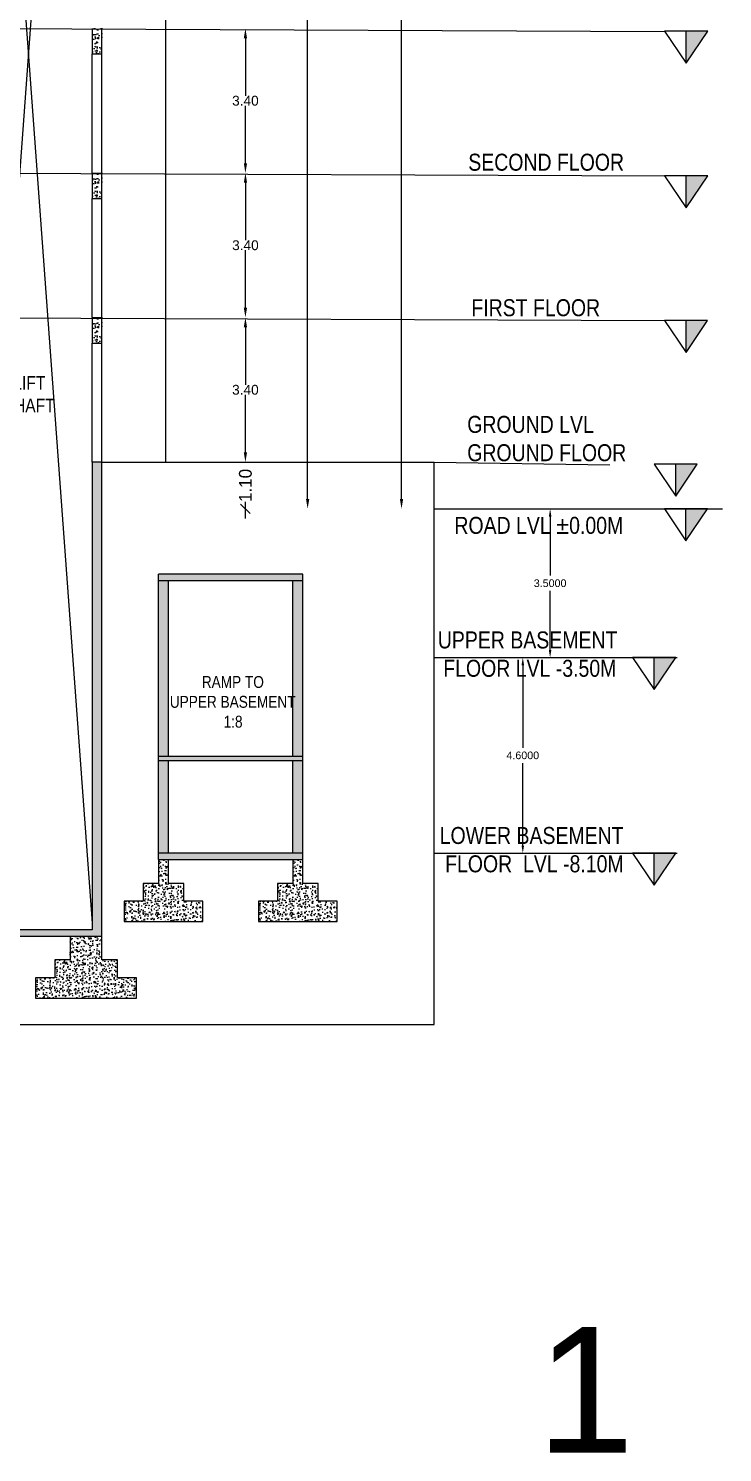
# Model space of a CAD drawing. Header units: metres. Extents: x -38 to 401, y 28 to 287.
# Drawn here: x 235.79 to 252.12, y 218.41 to 251.91 of the extents above; entities that cross this region are included whole.
import ezdxf

# ---------------------------------------------------------------- set-up
doc = ezdxf.new("R2010")
doc.units = ezdxf.units.M
for name, color, linetype in [('BLK_1_BASEMENT_-1_BLDG_FOOTPRINT', 1, 'Continuous'), ('BLK_1_BASEMENT_-2_BLDG_FOOTPRINT', 1, 'Continuous'), ('WATER_TANK_CALCULATION', 7, 'Continuous')]:
    doc.layers.add(name, color=color, linetype=linetype)
doc.styles.get("Standard").update_dxf_attribs({"font": 'arial.ttf'})
doc.styles.add('UNCO', font='CALIST.TTF', dxfattribs={"height": 0.23})
doc.dimstyles.get("Standard").update_dxf_attribs({"dimtxt": 0.18, "dimasz": 0.18, "dimexe": 0.18, "dimexo": 0.0625, "dimgap": 0.09, "dimtad": 0, "dimtih": 1, "dimtoh": 1, "dimdec": 4, "dimzin": 0, "dimdsep": 46, "dimtxsty": 'Standard', "dimcen": 0.09, "dimadec": 0, "dimazin": 0, "dimtfac": 1, "dimtdec": 4, "dimtofl": 0, "dimtmove": 0, "dimatfit": 3, "dimfxl": 0, "dimtolj": 1, "dimtzin": 0, "dimarcsym": 0})

# ---------------------------------------------------------------- blocks, each defined once
blk = doc.blocks.new('EER')
h = blk.add_hatch(color=4)
h.dxf.hatch_style = 1
h.paths.add_polyline_path([(332.27, -89.71), (332.523, -89.71), (332.27, -90.086)])
blk.add_line((332.27, -90.086), (332.27, -89.71))
blk.add_lwpolyline([(332.016, -89.71), (332.27, -90.086), (332.523, -89.71), (332.016, -89.71)])
blk = doc.blocks.new('*D99')
at = {"color": 0, "lineweight": -2}
for p, q in [((244.57, 269.03), (244.57, 255.054)), ((244.57, 240.84), (244.57, 254.816))]:
    blk.add_line(p, q, dxfattribs=at)
at = {"color": 0}
for points in [[(244.531, 269.03), (244.608, 269.03), (244.57, 269.26)], [(244.531, 240.84), (244.608, 240.84), (244.57, 240.61)]]:
    blk.add_solid(points, dxfattribs=at)
at = {"layer": 'Defpoints', "color": 0}
for p in [(244.57, 269.26), (244.57, 269.26), (245.339, 240.61)]:
    blk.add_point(p, dxfattribs=at)
at = {"color": 0, "lineweight": 25, "insert": (244.57, 254.935), "char_height": 0.23, "attachment_point": 5}
blk.add_mtext('\\A1; HEIGHT OF THE BUILDING 28.65 M', dxfattribs=at)
blk = doc.blocks.new('*D89')
at = {"color": 0, "lineweight": -2}
for p, q in [((240.896, 244.88), (240.896, 243.528)), ((240.896, 241.94), (240.896, 243.293))]:
    blk.add_line(p, q, dxfattribs=at)
at = {"color": 0}
for points in [[(240.858, 244.88), (240.935, 244.88), (240.896, 245.11)], [(240.858, 241.94), (240.935, 241.94), (240.896, 241.71)]]:
    blk.add_solid(points, dxfattribs=at)
at = {"layer": 'Defpoints', "color": 0}
for p in [(240.291, 245.11), (240.896, 245.11), (240.291, 241.71)]:
    blk.add_point(p, dxfattribs=at)
at = {"color": 0, "lineweight": 25, "insert": (240.896, 243.41), "char_height": 0.23, "attachment_point": 5}
blk.add_mtext('\\A1;3.40', dxfattribs=at)
blk = doc.blocks.new('*D90')
at = {"color": 0, "lineweight": -2}
for p, q in [((240.896, 248.28), (240.896, 246.928)), ((240.896, 245.34), (240.896, 246.693))]:
    blk.add_line(p, q, dxfattribs=at)
at = {"color": 0}
for points in [[(240.858, 248.28), (240.935, 248.28), (240.896, 248.51)], [(240.858, 245.34), (240.935, 245.34), (240.896, 245.11)]]:
    blk.add_solid(points, dxfattribs=at)
at = {"layer": 'Defpoints', "color": 0}
for p in [(240.291, 248.51), (240.896, 248.51), (240.291, 245.11)]:
    blk.add_point(p, dxfattribs=at)
at = {"color": 0, "lineweight": 25, "insert": (240.896, 246.81), "char_height": 0.23, "attachment_point": 5}
blk.add_mtext('\\A1;3.40', dxfattribs=at)
blk = doc.blocks.new('*D91')
at = {"color": 0, "lineweight": -2}
for p, q in [((240.896, 251.68), (240.896, 250.328)), ((240.896, 248.74), (240.896, 250.093))]:
    blk.add_line(p, q, dxfattribs=at)
at = {"color": 0}
for points in [[(240.858, 251.68), (240.935, 251.68), (240.896, 251.91)], [(240.858, 248.74), (240.935, 248.74), (240.896, 248.51)]]:
    blk.add_solid(points, dxfattribs=at)
at = {"layer": 'Defpoints', "color": 0}
for p in [(240.291, 251.91), (240.896, 251.91), (240.291, 248.51)]:
    blk.add_point(p, dxfattribs=at)
at = {"color": 0, "lineweight": 25, "insert": (240.896, 250.21), "char_height": 0.23, "attachment_point": 5}
blk.add_mtext('\\A1;3.40', dxfattribs=at)
blk = doc.blocks.new('*D97')
at = {"color": 0, "lineweight": -2}
for p, q in [((242.36, 269.03), (242.36, 255.052)), ((242.36, 240.84), (242.36, 254.818))]:
    blk.add_line(p, q, dxfattribs=at)
at = {"color": 0}
for points in [[(242.322, 269.03), (242.398, 269.03), (242.36, 269.26)], [(242.322, 240.84), (242.398, 240.84), (242.36, 240.61)]]:
    blk.add_solid(points, dxfattribs=at)
at = {"layer": 'Defpoints', "color": 0}
for p in [(242.394, 269.26), (242.36, 240.61), (242.394, 240.61)]:
    blk.add_point(p, dxfattribs=at)
at = {"color": 0, "lineweight": 25, "insert": (242.36, 254.935), "char_height": 0.23, "attachment_point": 5}
blk.add_mtext('\\A1;28.65', dxfattribs=at)
blk = doc.blocks.new('_Oblique')
at = {"color": 0, "linetype": 'ByBlock', "lineweight": -2}
blk.add_line((-0.5, -0.5), (0.5, 0.5), dxfattribs=at)
blk = doc.blocks.new('*D1202')
at = {"layer": 'BLK_1_BASEMENT_-2_BLDG_FOOTPRINT', "color": 0, "lineweight": -2}
for p, q in [((247.149, 237.11), (247.603, 237.11)), ((247.423, 236.93), (247.423, 234.992)), ((247.423, 232.69), (247.423, 234.628)), ((247.149, 232.51), (247.603, 232.51))]:
    blk.add_line(p, q, dxfattribs=at)
at = {"layer": 'BLK_1_BASEMENT_-2_BLDG_FOOTPRINT', "color": 0}
for points in [[(247.393, 236.93), (247.453, 236.93), (247.423, 237.11)], [(247.393, 232.69), (247.453, 232.69), (247.423, 232.51)]]:
    blk.add_solid(points, dxfattribs=at)
at = {"layer": 'Defpoints', "color": 0}
for p in [(247.087, 237.11), (247.087, 232.51), (247.423, 232.51)]:
    blk.add_point(p, dxfattribs=at)
at = {"layer": 'BLK_1_BASEMENT_-2_BLDG_FOOTPRINT', "color": 0, "lineweight": 30, "insert": (247.423, 234.81), "char_height": 0.18, "attachment_point": 5}
blk.add_mtext('\\A1;4.6000', dxfattribs=at)
blk = doc.blocks.new('*D1203')
at = {"layer": 'BLK_1_BASEMENT_-1_BLDG_FOOTPRINT', "color": 0, "lineweight": -2}
for p, q in [((247.9, 240.61), (248.246, 240.61)), ((248.066, 240.43), (248.066, 239.042)), ((248.066, 237.29), (248.066, 238.678)), ((247.849, 237.11), (248.246, 237.11))]:
    blk.add_line(p, q, dxfattribs=at)
at = {"layer": 'BLK_1_BASEMENT_-1_BLDG_FOOTPRINT', "color": 0}
for points in [[(248.036, 240.43), (248.096, 240.43), (248.066, 240.61)], [(248.036, 237.29), (248.096, 237.29), (248.066, 237.11)]]:
    blk.add_solid(points, dxfattribs=at)
at = {"layer": 'Defpoints', "color": 0}
for p in [(247.838, 240.61), (247.786, 237.11), (248.066, 237.11)]:
    blk.add_point(p, dxfattribs=at)
at = {"layer": 'BLK_1_BASEMENT_-1_BLDG_FOOTPRINT', "color": 0, "lineweight": 30, "insert": (248.066, 238.86), "char_height": 0.18, "attachment_point": 5}
blk.add_mtext('\\A1;3.5000', dxfattribs=at)

msp = doc.modelspace()

# ---------------------------------------------------------------- hatches: boundary and pattern name
at = {"lineweight": 25}
h = msp.add_hatch(dxfattribs=at)
h.set_pattern_fill('AR-CONC', scale=0.03)
h.set_pattern_definition([(50, (-2122.64353, 1519.38357), (0.215178055, -0.01882564), [0.0225, -0.2475]), (355, (-2122.64353, 1519.38357), (-0.0416254, 0.22565764), [0.018, -0.198]), (100.4514445, (-2122.6256, 1519.382), (0.173552654, 0.206831997), [0.019122058, -0.210342634]), (46.1842, (-2122.64353, 1519.44357), (0.3201724, -0.049655784), [0.03375, -0.37125]), (96.635635, (-2122.61685, 1519.43943), (0.280398584, 0.29223558), [0.028683103, -0.31551413]), (351.184164, (-2122.64353, 1519.44357), (0.280398584, 0.29223558), [0.027, -0.297]), (21, (-2122.61353, 1519.42857), (0.179072116, -0.120785667), [0.0225, -0.2475]), (326, (-2122.61353, 1519.42857), (0.0729946, 0.217545014), [0.018, -0.198]), (71.451445, (-2122.5986, 1519.4185), (0.252066713, 0.096759346), [0.019122057, -0.210342634]), (37.5, (-2122.64353, 1519.38357), (0.0036479566, 0.0998681561), [0, -0.1956, 0, -0.201, 0, -0.19875]), (7.5, (-2122.64353, 1519.38357), (0.0789208612, 0.1183235136), [0, -0.1146, 0, -0.1911, 0, -0.07575]), (327.5, (-2122.71043, 1519.38357), (0.1601467309, -0.0067664615), [0, -0.075, 0, -0.234, 0, -0.3105]), (317.5, (-2122.74043, 1519.38357), (0.174955851, 0.030031495), [0, -0.0975, 0, -0.1554, 0, -0.2205])])
h.paths.add_polyline_path([(237.52137, 251.91004), (237.29637, 251.91004), (237.29637, 251.31004), (237.52137, 251.31004)])
h = msp.add_hatch(dxfattribs=at)
h.set_pattern_fill('AR-CONC', scale=0.03)
h.set_pattern_definition([(50, (-2122.64353, 1515.98357), (0.215178055, -0.01882564), [0.0225, -0.2475]), (355, (-2122.64353, 1515.98357), (-0.0416254, 0.22565764), [0.018, -0.198]), (100.4514445, (-2122.6256, 1515.982), (0.173552654, 0.206831997), [0.019122058, -0.210342634]), (46.1842, (-2122.64353, 1516.04357), (0.3201724, -0.049655784), [0.03375, -0.37125]), (96.635635, (-2122.61685, 1516.03943), (0.280398584, 0.29223558), [0.028683103, -0.31551413]), (351.184164, (-2122.64353, 1516.04357), (0.280398584, 0.29223558), [0.027, -0.297]), (21, (-2122.61353, 1516.02857), (0.179072116, -0.120785667), [0.0225, -0.2475]), (326, (-2122.61353, 1516.02857), (0.0729946, 0.217545014), [0.018, -0.198]), (71.451445, (-2122.5986, 1516.0185), (0.252066713, 0.096759346), [0.019122057, -0.210342634]), (37.5, (-2122.64353, 1515.98357), (0.0036479566, 0.0998681561), [0, -0.1956, 0, -0.201, 0, -0.19875]), (7.5, (-2122.64353, 1515.98357), (0.0789208612, 0.1183235136), [0, -0.1146, 0, -0.1911, 0, -0.07575]), (327.5, (-2122.71043, 1515.98357), (0.1601467309, -0.0067664615), [0, -0.075, 0, -0.234, 0, -0.3105]), (317.5, (-2122.74043, 1515.98357), (0.174955851, 0.030031495), [0, -0.0975, 0, -0.1554, 0, -0.2205])])
h.paths.add_polyline_path([(237.52137, 248.51004), (237.29637, 248.51004), (237.29637, 247.91004), (237.52137, 247.91004)])
h = msp.add_hatch(dxfattribs=at)
h.set_pattern_fill('AR-CONC', scale=0.03)
h.set_pattern_definition([(50, (-2122.64353, 1512.58357), (0.215178055, -0.01882564), [0.0225, -0.2475]), (355, (-2122.64353, 1512.58357), (-0.0416254, 0.22565764), [0.018, -0.198]), (100.4514445, (-2122.6256, 1512.582), (0.173552654, 0.206831997), [0.019122058, -0.210342634]), (46.1842, (-2122.64353, 1512.64357), (0.3201724, -0.049655784), [0.03375, -0.37125]), (96.635635, (-2122.61685, 1512.63943), (0.280398584, 0.29223558), [0.028683103, -0.31551413]), (351.184164, (-2122.64353, 1512.64357), (0.280398584, 0.29223558), [0.027, -0.297]), (21, (-2122.61353, 1512.62857), (0.179072116, -0.120785667), [0.0225, -0.2475]), (326, (-2122.61353, 1512.62857), (0.0729946, 0.217545014), [0.018, -0.198]), (71.451445, (-2122.5986, 1512.6185), (0.252066713, 0.096759346), [0.019122057, -0.210342634]), (37.5, (-2122.64353, 1512.58357), (0.0036479566, 0.0998681561), [0, -0.1956, 0, -0.201, 0, -0.19875]), (7.5, (-2122.64353, 1512.58357), (0.0789208612, 0.1183235136), [0, -0.1146, 0, -0.1911, 0, -0.07575]), (327.5, (-2122.71043, 1512.58357), (0.1601467309, -0.0067664615), [0, -0.075, 0, -0.234, 0, -0.3105]), (317.5, (-2122.74043, 1512.58357), (0.174955851, 0.030031495), [0, -0.0975, 0, -0.1554, 0, -0.2205])])
h.paths.add_polyline_path([(237.52137, 245.11004), (237.29637, 245.11004), (237.29637, 244.51004), (237.52137, 244.51004)])
h = msp.add_hatch(dxfattribs=at)
h.set_pattern_fill('AR-CONC', scale=0.03)
h.set_pattern_definition([(50, (-1819.55515, 1848.74386), (0.215178055, -0.01882564), [0.0225, -0.2475]), (355, (-1819.55515, 1848.74386), (-0.0416254, 0.22565764), [0.018, -0.198]), (100.4514445, (-1819.53722, 1848.7423), (0.173552654, 0.206831997), [0.019122058, -0.210342634]), (46.1842, (-1819.55515, 1848.80386), (0.3201724, -0.049655784), [0.03375, -0.37125]), (96.635635, (-1819.52847, 1848.79972), (0.280398584, 0.29223558), [0.028683103, -0.31551413]), (351.184164, (-1819.55515, 1848.80386), (0.280398584, 0.29223558), [0.027, -0.297]), (21, (-1819.52515, 1848.78886), (0.179072116, -0.120785667), [0.0225, -0.2475]), (326, (-1819.52515, 1848.78886), (0.0729946, 0.217545014), [0.018, -0.198]), (71.451445, (-1819.51023, 1848.7788), (0.252066713, 0.096759346), [0.019122057, -0.210342634]), (37.5, (-1819.55515, 1848.74386), (0.0036479566, 0.0998681561), [0, -0.1956, 0, -0.201, 0, -0.19875]), (7.5, (-1819.55515, 1848.74386), (0.0789208612, 0.1183235136), [0, -0.1146, 0, -0.1911, 0, -0.07575]), (327.5, (-1819.62205, 1848.74386), (0.1601467309, -0.0067664615), [0, -0.075, 0, -0.234, 0, -0.3105]), (317.5, (-1819.65205, 1848.74386), (0.174955851, 0.030031495), [0, -0.0975, 0, -0.1554, 0, -0.2205])])
h.paths.add_polyline_path([(210.94137, 241.56004), (216.20137, 241.56004), (216.20137, 241.71004), (210.94137, 241.71004)])
h.paths.add_polyline_path([(210.94137, 232.36004), (211.17137, 232.36004), (211.17137, 241.56004), (210.94137, 241.56004)])
h.paths.add_polyline_path([(211.17137, 236.96004), (216.20137, 236.96004), (216.20137, 237.11004), (211.17137, 237.11004)])
h.paths.add_polyline_path([(211.17137, 232.51004), (234.06137, 232.51004), (234.06137, 232.36004), (211.17137, 232.36004)])
h.paths.add_polyline_path([(234.29137, 232.51004), (234.06137, 232.51004), (234.06137, 230.56004), (234.29137, 230.56004)])
h.paths.add_polyline_path([(234.29137, 230.71004), (237.52137, 230.71004), (237.52137, 230.56004), (234.29137, 230.56004)])
h.paths.add_polyline_path([(237.29137, 230.71004), (237.52137, 230.71004), (237.52137, 241.71004), (237.29137, 241.71004)])
h.paths.add_polyline_path([(238.85316, 239.07004), (242.24468, 239.07004), (242.24468, 238.92004), (238.85316, 238.92004)])
h.paths.add_polyline_path([(238.85306, 234.78835), (239.08316, 234.78835), (239.08316, 238.92004), (238.85306, 238.92004)])
h.paths.add_polyline_path([(242.01468, 238.92004), (242.24468, 238.92004), (242.24468, 234.78835), (242.01468, 234.78835)])
h.paths.add_polyline_path([(238.85306, 234.78835), (242.24468, 234.78835), (242.24468, 234.68835), (238.85306, 234.68835)])
h.paths.add_polyline_path([(238.85316, 232.51004), (239.08306, 232.51004), (239.08306, 234.68835), (238.85316, 234.68835)])
h.paths.add_polyline_path([(242.01468, 232.51004), (242.24468, 232.51004), (242.24468, 234.68835), (242.01468, 234.68835)])
h.paths.add_polyline_path([(238.85316, 232.36004), (242.24468, 232.36004), (242.24468, 232.51004), (238.85316, 232.51004)])
h = msp.add_hatch(dxfattribs=at)
h.set_pattern_fill('AR-CONC', scale=0.03)
h.set_pattern_definition([(50, (-2899.2234, -122.66528), (0.215178055, -0.01882564), [0.0225, -0.2475]), (355, (-2899.2234, -122.66528), (-0.0416254, 0.22565764), [0.018, -0.198]), (100.4514445, (-2899.20547, -122.66685), (0.173552654, 0.206831997), [0.019122058, -0.210342634]), (46.1842, (-2899.2234, -122.60528), (0.3201724, -0.049655784), [0.03375, -0.37125]), (96.635635, (-2899.19672, -122.6094), (0.280398584, 0.29223558), [0.028683103, -0.315514128]), (351.184164, (-2899.2234, -122.60528), (0.280398584, 0.29223558), [0.027, -0.297]), (21, (-2899.1934, -122.62028), (0.179072116, -0.120785667), [0.0225, -0.2475]), (326, (-2899.1934, -122.62028), (0.0729946, 0.217545014), [0.018, -0.198]), (71.451445, (-2899.17847, -122.63034), (0.252066713, 0.096759346), [0.019122057, -0.210342634]), (37.5, (-2899.2234, -122.66528), (0.0036479566, 0.0998681561), [0, -0.1956, 0, -0.201, 0, -0.19875]), (7.5, (-2899.2234, -122.66528), (0.0789208612, 0.1183235136), [0, -0.1146, 0, -0.1911, 0, -0.07575]), (327.5, (-2899.2903, -122.66528), (0.1601467309, -0.0067664615), [0, -0.075, 0, -0.234, 0, -0.3105]), (317.5, (-2899.3203, -122.66528), (0.174955851, 0.030031495), [0, -0.0975, 0, -0.1554, 0, -0.2205])])
h.paths.add_polyline_path([(239.89399, 231.37969), (239.44597, 231.37969), (239.44597, 231.79864), (239.08334, 231.79864), (239.08334, 232.36004), (238.85834, 232.36004), (238.85834, 230.90296), (239.89399, 230.90296)])
h.paths.add_polyline_path([(238.85834, 232.36004), (238.85301, 232.36004), (238.85301, 231.79864), (238.49037, 231.79864), (238.49037, 231.37969), (238.04236, 231.37969), (238.04236, 230.90296), (238.85834, 230.90296)])
h = msp.add_hatch(dxfattribs=at)
h.set_pattern_fill('AR-CONC', scale=0.03)
h.set_pattern_definition([(50, (-2896.06205, -122.66528), (0.215178055, -0.01882564), [0.0225, -0.2475]), (355, (-2896.06205, -122.66528), (-0.0416254, 0.22565764), [0.018, -0.198]), (100.4514445, (-2896.04412, -122.66685), (0.173552654, 0.206831997), [0.019122058, -0.210342634]), (46.1842, (-2896.06205, -122.60528), (0.3201724, -0.049655784), [0.03375, -0.37125]), (96.635635, (-2896.03537, -122.6094), (0.280398584, 0.29223558), [0.028683103, -0.315514128]), (351.184164, (-2896.06205, -122.60528), (0.280398584, 0.29223558), [0.027, -0.297]), (21, (-2896.03205, -122.62028), (0.179072116, -0.120785667), [0.0225, -0.2475]), (326, (-2896.03205, -122.62028), (0.0729946, 0.217545014), [0.018, -0.198]), (71.451445, (-2896.01713, -122.63034), (0.252066713, 0.096759346), [0.019122057, -0.210342634]), (37.5, (-2896.06205, -122.66528), (0.0036479566, 0.0998681561), [0, -0.1956, 0, -0.201, 0, -0.19875]), (7.5, (-2896.06205, -122.66528), (0.0789208612, 0.1183235136), [0, -0.1146, 0, -0.1911, 0, -0.07575]), (327.5, (-2896.12895, -122.66528), (0.1601467309, -0.0067664615), [0, -0.075, 0, -0.234, 0, -0.3105]), (317.5, (-2896.15895, -122.66528), (0.174955851, 0.030031495), [0, -0.0975, 0, -0.1554, 0, -0.2205])])
h.paths.add_polyline_path([(243.05534, 231.37969), (242.60732, 231.37969), (242.60732, 231.79864), (242.24468, 231.79864), (242.24468, 232.36004), (242.01968, 232.36004), (242.01968, 230.90296), (243.05534, 230.90296)])
h.paths.add_polyline_path([(242.01968, 232.36004), (242.01436, 232.36004), (242.01436, 231.79864), (241.65172, 231.79864), (241.65172, 231.37969), (241.2037, 231.37969), (241.2037, 230.90296), (242.01968, 230.90296)])
h = msp.add_hatch(dxfattribs=at)
h.set_pattern_fill('AR-CONC', scale=0.03)
h.set_pattern_definition([(50, (-2901.3052, -124.46528), (0.215178055, -0.01882564), [0.0225, -0.2475]), (355, (-2901.3052, -124.46528), (-0.0416254, 0.22565764), [0.018, -0.198]), (100.4514445, (-2901.28726, -124.46685), (0.173552654, 0.206831997), [0.019122058, -0.210342634]), (46.1842, (-2901.3052, -124.40528), (0.3201724, -0.049655784), [0.03375, -0.37125]), (96.635635, (-2901.2785, -124.4094), (0.280398584, 0.29223558), [0.028683103, -0.315514128]), (351.184164, (-2901.3052, -124.40528), (0.280398584, 0.29223558), [0.027, -0.297]), (21, (-2901.2752, -124.42028), (0.179072116, -0.120785667), [0.0225, -0.2475]), (326, (-2901.2752, -124.42028), (0.0729946, 0.217545014), [0.018, -0.198]), (71.451445, (-2901.26027, -124.43034), (0.252066713, 0.096759346), [0.019122057, -0.210342634]), (37.5, (-2901.30519, -124.46528), (0.0036479566, 0.0998681561), [0, -0.1956, 0, -0.201, 0, -0.19875]), (7.5, (-2901.30519, -124.46528), (0.0789208612, 0.1183235136), [0, -0.1146, 0, -0.1911, 0, -0.07575]), (327.5, (-2901.37209, -124.46528), (0.1601467309, -0.0067664615), [0, -0.075, 0, -0.234, 0, -0.3105]), (317.5, (-2901.4021, -124.46528), (0.174955851, 0.030031495), [0, -0.0975, 0, -0.1554, 0, -0.2205])])
h.paths.add_polyline_path([(238.33202, 229.57969), (237.884, 229.57969), (237.884, 229.99864), (237.52137, 229.99864), (237.52137, 230.56004), (236.77654, 230.56004), (236.77654, 229.10296), (238.33202, 229.10296)])
h.paths.add_polyline_path([(236.77654, 230.56004), (236.77121, 230.56004), (236.77121, 229.99864), (236.40858, 229.99864), (236.40858, 229.57969), (235.96056, 229.57969), (235.96056, 229.10296), (236.77654, 229.10296)])

# ---------------------------------------------------------------- linework, layer by layer
at = {"color": 7, "lineweight": 25}
for p, q in [((234.29137, 230.86004), (237.29137, 271.66004)), ((234.29137, 271.66004), (237.29137, 230.86004)), ((239.02137, 241.71004), (239.02137, 271.66004)), ((234.29137, 251.91004), (250.76071, 251.84276, -1.96973)), ((237.29137, 248.51004), (237.29137, 251.31004)), ((237.52137, 248.51004), (237.52137, 251.31004)), ((234.29137, 248.51004), (250.77198, 248.44276, -1.96973)), ((237.29137, 248.51004), (237.52137, 248.51004)), ((237.29137, 245.11004), (237.29137, 247.91004)), ((237.52137, 245.11004), (237.52137, 247.91004)), ((234.29137, 245.11004), (250.75882, 245.04276, -1.96973)), ((237.29137, 245.11004), (237.52137, 245.11004)), ((237.29137, 241.71004), (237.29137, 244.51004)), ((237.52137, 241.71004), (237.52137, 244.51004)), ((237.52137, 241.71004), (237.29137, 241.71004)), ((237.29137, 241.71004), (237.29137, 230.71004)), ((237.52137, 230.56004), (237.52137, 241.71004)), ((237.52137, 241.71004), (245.33912, 241.71004)), ((245.33912, 228.47876), (245.33912, 241.71004)), ((245.33912, 241.71004), (249.46811, 241.64276, -1.96973)), ((240.89636, 240.38504), (240.89636, 240.77317)), ((245.33912, 240.61004), (250.74414, 240.61004)), ((238.85301, 232.36004), (238.85316, 238.92004)), ((242.24468, 239.07004), (238.85316, 239.07004)), ((238.85316, 238.92004), (238.85316, 239.07004)), ((242.24468, 238.92004), (238.85316, 238.92004)), ((239.08306, 234.78835), (239.08316, 238.92004)), ((242.01468, 234.78835), (242.01468, 238.92004)), ((242.24468, 232.36004), (242.24468, 239.07004)), ((245.33912, 237.11004), (251.05742, 237.11004)), ((238.85306, 234.78835), (242.24468, 234.78835)), ((238.85306, 234.68835), (242.24468, 234.68835)), ((239.08301, 232.51004), (239.08306, 234.68835)), ((242.01468, 232.51004), (242.01468, 234.68835)), ((242.24468, 232.51004), (238.85316, 232.51004)), ((245.33912, 232.51004), (251.05742, 232.51004)), ((238.85316, 232.36004), (242.24468, 232.36004)), ((234.06137, 230.56004), (237.52137, 230.56004)), ((237.29137, 230.71004), (234.29137, 230.71004)), ((207.69842, 228.47876), (245.33912, 228.47876))]:
    msp.add_line(p, q, dxfattribs=at)
for points in [[(237.29137, 251.91004), (237.29137, 251.31004), (237.52137, 251.31004), (237.52137, 251.91004)], [(237.29137, 248.51004), (237.29137, 247.91004), (237.52137, 247.91004), (237.52137, 248.51004)], [(237.29137, 245.11004), (237.29137, 244.51004), (237.52137, 244.51004), (237.52137, 245.11004)], [(238.85301, 232.36004), (238.85301, 231.79864), (238.49037, 231.79864), (238.49037, 231.37969), (238.04236, 231.37969), (238.04236, 230.90296), (239.89399, 230.90296), (239.89399, 231.37969), (239.44597, 231.37969), (239.44597, 231.79864), (239.08334, 231.79864), (239.08334, 232.36004)], [(242.01436, 232.36004), (242.01436, 231.79864), (241.65172, 231.79864), (241.65172, 231.37969), (241.2037, 231.37969), (241.2037, 230.90296), (243.05534, 230.90296), (243.05534, 231.37969), (242.60732, 231.37969), (242.60732, 231.79864), (242.24468, 231.79864), (242.24468, 232.36004)], [(236.77121, 230.56004), (236.77121, 229.99864), (236.40858, 229.99864), (236.40858, 229.57969), (235.96056, 229.57969), (235.96056, 229.10296), (238.33202, 229.10296), (238.33202, 229.57969), (237.884, 229.57969), (237.884, 229.99864), (237.52137, 229.99864), (237.52137, 230.56004)]]:
    msp.add_lwpolyline(points, dxfattribs=at)
at = {"layer": 'WATER_TANK_CALCULATION', "color": 1}
msp.add_line((245.33912, 240.61004), (252.1226, 240.61004), dxfattribs=at)

# ---------------------------------------------------------------- block references
at = {"color": 7, "lineweight": 25, "xscale": 2, "yscale": 2, "zscale": 2}
for p in [(-413.27228, 431.26341), (-413.27228, 427.86341), (-413.27417, 424.46341), (-413.51955, 421.08104), (-413.277, 420.03069), (-414.02385, 416.53069), (-414.02385, 411.93069)]:
    msp.add_blockref('EER', p, dxfattribs=at)
at = {"color": 7, "lineweight": 25, "xscale": 0.225, "yscale": 0.225, "zscale": 0.225, "rotation": 270}
msp.add_blockref('_Oblique', (240.89636, 240.61004), dxfattribs=at)

# ---------------------------------------------------------------- texts
at = {"color": 7, "lineweight": 25}
msp.add_text('1', height=2.95017, dxfattribs=at).set_placement((247.74992, 218.41147))
for s, insert, char_height, width, attachment_point in [('{\\fArial Narrow|b0|i0|c0|p34;SECOND FLOOR }', (246.13984, 248.96437, -1.96973), 0.4, 7.3147731, 1), ('{\\fArial Narrow|b0|i0|c0|p34;FIRST FLOOR }', (246.21262, 245.54157, -1.96973), 0.4, 7.3147731, 1), ('{\\fArial Narrow|b0|i0|c0|p34;\\W9.83793; \\W1;LIFT\\P{\\W7.594888; }SHAFT}', (234.43267, 242.87608), 0.32, 2.7264669, 7), ('{\\fArial Narrow|b0|i0|c0|p34;GROUND LVL\\PGROUND FLOOR  }', (246.11579, 242.79734, -1.96973), 0.4, 10.3278008, 1), ('{\\fArial Narrow|b0|i0|c0|p34;ROAD LVL %%P0.00M}', (245.81333, 240.42164, -1.96973), 0.4, 7.3147731, 1), ('{\\fArial Narrow|b0|i0|c0|p34;UPPER BASEMENT\\P FLOOR LVL -3.50M}', (245.42344, 237.72657), 0.4, 8.9426897, 1), ('{\\fArial Narrow|b0|i0|c0|p34;\\W7.75317;    \\W1;RAMP TO\\P\\W7.526;   \\W1;UPPER BASEMENT\\P\\W9.19081;    \\W1;1:8}', (237.10395, 236.67735), 0.28, 6.9552799, 1), ('{\\fArial Narrow|b0|i0|c0|p34;LOWER BASEMENT\\P FLOOR  LVL -8.10M}', (245.46711, 233.12657), 0.4, 9.403238, 1)]:
    msp.add_mtext(s, dxfattribs=dict(at, insert=insert, char_height=char_height, width=width, attachment_point=attachment_point))
at = {"color": 7, "lineweight": 25, "insert": (240.89636, 241.16004), "char_height": 0.3, "attachment_point": 5, "rotation": 90, "style": 'UNCO'}
msp.add_mtext('\\A1;1.10', dxfattribs=at)

# ---------------------------------------------------------------- dimensions: what is measured, and where the dimension line sits
at = {"color": 7, "lineweight": 25}
for base, p1, p2, text, picture, middle in [((242.36011, 240.61004), (242.39394, 269.26004), (242.39394, 240.61004), '28.65', '*D97', (242.36011, 254.93504)), ((244.56957, 269.26004), (245.33912, 240.61004), (244.56957, 269.26004), ' HEIGHT OF THE BUILDING 28.65 M', '*D99', (244.56957, 254.93504)), ((240.89636, 251.91004), (240.29137, 248.51004), (240.29137, 251.91004), '3.40', '*D91', (240.89636, 250.21004)), ((240.89636, 248.51004), (240.29137, 245.11004), (240.29137, 248.51004), '3.40', '*D90', (240.89636, 246.81004)), ((240.89636, 245.11004), (240.29137, 241.71004), (240.29137, 245.11004), '3.40', '*D89', (240.89636, 243.41004))]:
    dim = msp.add_linear_dim(base=base, p1=p1, p2=p2, angle=90, text=text, dimstyle='Standard', override={"dimscale": 1, "dimtxt": 0.23, "dimasz": 0.23, "dimgap": 0, "dimse1": 1, "dimse2": 1, "dimtmove": 1}, dxfattribs=at)
    dim.commit()
    dim.dimension.update_dxf_attribs({"geometry": picture, "text_midpoint": middle})
at = {"layer": 'BLK_1_BASEMENT_-1_BLDG_FOOTPRINT', "color": 1, "lineweight": 30}
dim = msp.add_linear_dim(base=(248.06564, 237.11004), p1=(247.83797, 240.61004), p2=(247.7861, 237.11004), angle=90, dimstyle='Standard', dxfattribs=at)
dim.commit()
dim.dimension.update_dxf_attribs({"geometry": '*D1203', "text_midpoint": (248.06564, 238.86005)})
at = {"layer": 'BLK_1_BASEMENT_-2_BLDG_FOOTPRINT', "color": 1, "lineweight": 30}
dim = msp.add_linear_dim(base=(247.42256, 232.51004), p1=(247.08697, 237.11004), p2=(247.08697, 232.51004), angle=90, dimstyle='Standard', dxfattribs=at)
dim.commit()
dim.dimension.update_dxf_attribs({"geometry": '*D1202', "text_midpoint": (247.42256, 234.81004)})

doc.saveas('drawing.dxf')
